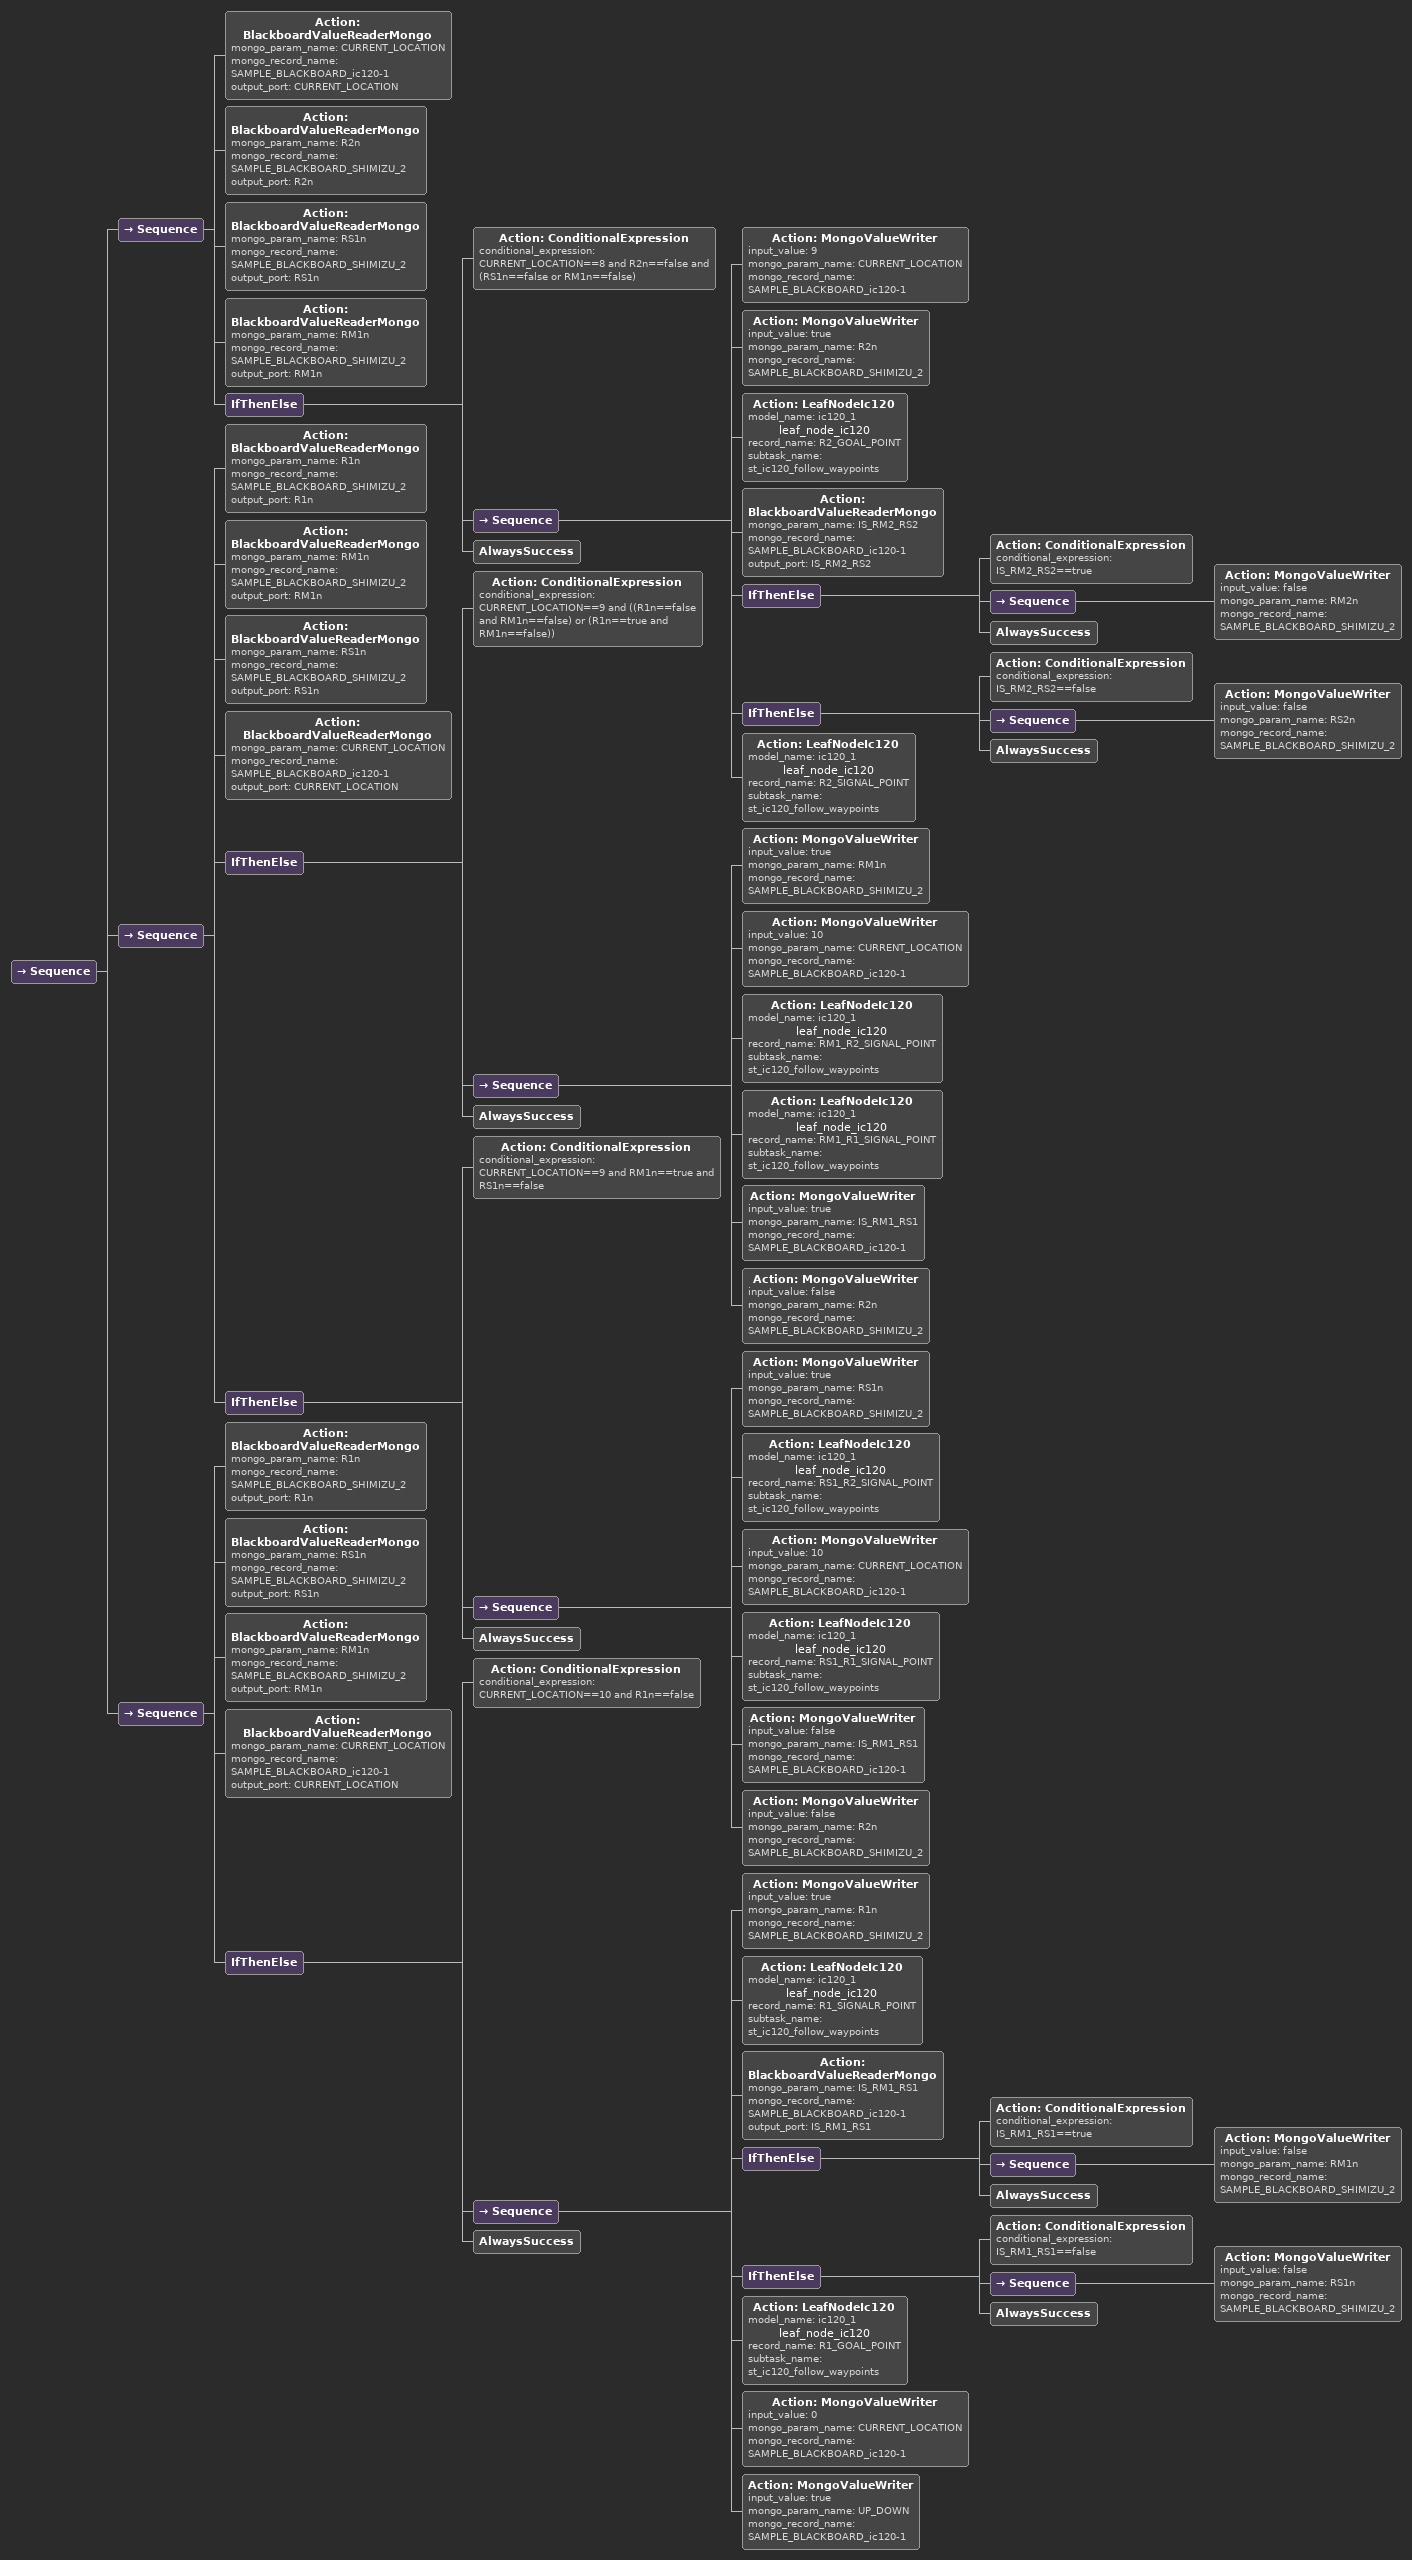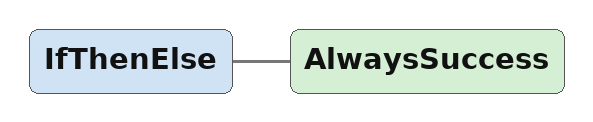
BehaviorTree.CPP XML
<Sequence>
                                        <Sequence>
                                            <Action ID="BlackboardValueReaderMongo" mongo_param_name="CURRENT_LOCATION" mongo_record_name="SAMPLE_BLACKBOARD_ic120-1" output_port="CURRENT_LOCATION"/>
                                            <Action ID="BlackboardValueReaderMongo" mongo_param_name="R2n" mongo_record_name="SAMPLE_BLACKBOARD_SHIMIZU_2" output_port="R2n"/>
                                            <Action ID="BlackboardValueReaderMongo" mongo_param_name="RS1n" mongo_record_name="SAMPLE_BLACKBOARD_SHIMIZU_2" output_port="RS1n"/>
                                            <Action ID="BlackboardValueReaderMongo" mongo_param_name="RM1n" mongo_record_name="SAMPLE_BLACKBOARD_SHIMIZU_2" output_port="RM1n"/>
                                            <IfThenElse>
                                                <Action ID="ConditionalExpression" conditional_expression="CURRENT_LOCATION==8 and R2n==false and 
(RS1n==false or RM1n==false)
"/>
                                                <Sequence>
                                                    <Action ID="MongoValueWriter" input_value="9" mongo_param_name="CURRENT_LOCATION" mongo_record_name="SAMPLE_BLACKBOARD_ic120-1"/>
                                                    <Action ID="MongoValueWriter" input_value="true" mongo_param_name="R2n" mongo_record_name="SAMPLE_BLACKBOARD_SHIMIZU_2"/>
                                                    <Action ID="LeafNodeIc120" model_name="ic120_1" name="leaf_node_ic120" record_name="R2_GOAL_POINT" subtask_name="st_ic120_follow_waypoints"/>
                                                    <Action ID="BlackboardValueReaderMongo" mongo_param_name="IS_RM2_RS2" mongo_record_name="SAMPLE_BLACKBOARD_ic120-1" output_port="IS_RM2_RS2"/>
                                                    <IfThenElse>
                                                        <Action ID="ConditionalExpression" conditional_expression="IS_RM2_RS2==true"/>
                                                        <Sequence>
                                                            <Action ID="MongoValueWriter" input_value="false" mongo_param_name="RM2n" mongo_record_name="SAMPLE_BLACKBOARD_SHIMIZU_2"/>
                                                        </Sequence>
                                                        <AlwaysSuccess/>
                                                    </IfThenElse>
                                                    <IfThenElse>
                                                        <Action ID="ConditionalExpression" conditional_expression="IS_RM2_RS2==false"/>
                                                        <Sequence>
                                                            <Action ID="MongoValueWriter" input_value="false" mongo_param_name="RS2n" mongo_record_name="SAMPLE_BLACKBOARD_SHIMIZU_2"/>
                                                        </Sequence>
                                                        <AlwaysSuccess/>
                                                    </IfThenElse>
                                                    <Action ID="LeafNodeIc120" model_name="ic120_1" name="leaf_node_ic120" record_name="R2_SIGNAL_POINT" subtask_name="st_ic120_follow_waypoints"/>
                                                </Sequence>
                                                <AlwaysSuccess/>
                                            </IfThenElse>
                                        </Sequence>
                                        <Sequence>
                                            <Action ID="BlackboardValueReaderMongo" mongo_param_name="R1n" mongo_record_name="SAMPLE_BLACKBOARD_SHIMIZU_2" output_port="R1n"/>
                                            <Action ID="BlackboardValueReaderMongo" mongo_param_name="RM1n" mongo_record_name="SAMPLE_BLACKBOARD_SHIMIZU_2" output_port="RM1n"/>
                                            <Action ID="BlackboardValueReaderMongo" mongo_param_name="RS1n" mongo_record_name="SAMPLE_BLACKBOARD_SHIMIZU_2" output_port="RS1n"/>
                                            <Action ID="BlackboardValueReaderMongo" mongo_param_name="CURRENT_LOCATION" mongo_record_name="SAMPLE_BLACKBOARD_ic120-1" output_port="CURRENT_LOCATION"/>
                                            <IfThenElse>
                                                <Action ID="ConditionalExpression" conditional_expression="CURRENT_LOCATION==9 and ((R1n==false and RM1n==false) or (R1n==true and RM1n==false))"/>
                                                <Sequence>
                                                    <Action ID="MongoValueWriter" input_value="true" mongo_param_name="RM1n" mongo_record_name="SAMPLE_BLACKBOARD_SHIMIZU_2"/>
                                                    <Action ID="MongoValueWriter" input_value="10" mongo_param_name="CURRENT_LOCATION" mongo_record_name="SAMPLE_BLACKBOARD_ic120-1"/>
                                                    <Action ID="LeafNodeIc120" model_name="ic120_1" name="leaf_node_ic120" record_name="RM1_R2_SIGNAL_POINT" subtask_name="st_ic120_follow_waypoints"/>
                                                    <Action ID="LeafNodeIc120" model_name="ic120_1" name="leaf_node_ic120" record_name="RM1_R1_SIGNAL_POINT" subtask_name="st_ic120_follow_waypoints"/>
                                                    <Action ID="MongoValueWriter" input_value="true" mongo_param_name="IS_RM1_RS1" mongo_record_name="SAMPLE_BLACKBOARD_ic120-1"/>
                                                    <Action ID="MongoValueWriter" input_value="false" mongo_param_name="R2n" mongo_record_name="SAMPLE_BLACKBOARD_SHIMIZU_2"/>
                                                </Sequence>
                                                <AlwaysSuccess/>
                                            </IfThenElse>
                                            <IfThenElse>
                                                <Action ID="ConditionalExpression" conditional_expression="CURRENT_LOCATION==9 and RM1n==true and RS1n==false"/>
                                                <Sequence>
                                                    <Action ID="MongoValueWriter" input_value="true" mongo_param_name="RS1n" mongo_record_name="SAMPLE_BLACKBOARD_SHIMIZU_2"/>
                                                    <Action ID="LeafNodeIc120" model_name="ic120_1" name="leaf_node_ic120" record_name="RS1_R2_SIGNAL_POINT" subtask_name="st_ic120_follow_waypoints"/>
                                                    <Action ID="MongoValueWriter" input_value="10" mongo_param_name="CURRENT_LOCATION" mongo_record_name="SAMPLE_BLACKBOARD_ic120-1"/>
                                                    <Action ID="LeafNodeIc120" model_name="ic120_1" name="leaf_node_ic120" record_name="RS1_R1_SIGNAL_POINT" subtask_name="st_ic120_follow_waypoints"/>
                                                    <Action ID="MongoValueWriter" input_value="false" mongo_param_name="IS_RM1_RS1" mongo_record_name="SAMPLE_BLACKBOARD_ic120-1"/>
                                                    <Action ID="MongoValueWriter" input_value="false" mongo_param_name="R2n" mongo_record_name="SAMPLE_BLACKBOARD_SHIMIZU_2"/>
                                                </Sequence>
                                                <AlwaysSuccess/>
                                            </IfThenElse>
                                        </Sequence>
                                        <Sequence>
                                            <Action ID="BlackboardValueReaderMongo" mongo_param_name="R1n" mongo_record_name="SAMPLE_BLACKBOARD_SHIMIZU_2" output_port="R1n"/>
                                            <Action ID="BlackboardValueReaderMongo" mongo_param_name="RS1n" mongo_record_name="SAMPLE_BLACKBOARD_SHIMIZU_2" output_port="RS1n"/>
                                            <Action ID="BlackboardValueReaderMongo" mongo_param_name="RM1n" mongo_record_name="SAMPLE_BLACKBOARD_SHIMIZU_2" output_port="RM1n"/>
                                            <Action ID="BlackboardValueReaderMongo" mongo_param_name="CURRENT_LOCATION" mongo_record_name="SAMPLE_BLACKBOARD_ic120-1" output_port="CURRENT_LOCATION"/>
                                            <IfThenElse>
                                                <Action ID="ConditionalExpression" conditional_expression="CURRENT_LOCATION==10 and R1n==false"/>
                                                <Sequence>
                                                    <Action ID="MongoValueWriter" input_value="true" mongo_param_name="R1n" mongo_record_name="SAMPLE_BLACKBOARD_SHIMIZU_2"/>
                                                    <Action ID="LeafNodeIc120" model_name="ic120_1" name="leaf_node_ic120" record_name="R1_SIGNALR_POINT" subtask_name="st_ic120_follow_waypoints"/>
                                                    <Action ID="BlackboardValueReaderMongo" mongo_param_name="IS_RM1_RS1" mongo_record_name="SAMPLE_BLACKBOARD_ic120-1" output_port="IS_RM1_RS1"/>
                                                    <IfThenElse>
                                                        <Action ID="ConditionalExpression" conditional_expression="IS_RM1_RS1==true"/>
                                                        <Sequence>
                                                            <Action ID="MongoValueWriter" input_value="false" mongo_param_name="RM1n" mongo_record_name="SAMPLE_BLACKBOARD_SHIMIZU_2"/>
                                                        </Sequence>
                                                        <AlwaysSuccess/>
                                                    </IfThenElse>
                                                    <IfThenElse>
                                                        <Action ID="ConditionalExpression" conditional_expression="IS_RM1_RS1==false"/>
                                                        <Sequence>
                                                            <Action ID="MongoValueWriter" input_value="false" mongo_param_name="RS1n" mongo_record_name="SAMPLE_BLACKBOARD_SHIMIZU_2"/>
                                                        </Sequence>
                                                        <AlwaysSuccess/>
                                                    </IfThenElse>
                                                    <Action ID="LeafNodeIc120" model_name="ic120_1" name="leaf_node_ic120" record_name="R1_GOAL_POINT" subtask_name="st_ic120_follow_waypoints"/>
                                                    <Action ID="MongoValueWriter" input_value="0" mongo_param_name="CURRENT_LOCATION" mongo_record_name="SAMPLE_BLACKBOARD_ic120-1"/>
                                                    <Action ID="MongoValueWriter" input_value="true" mongo_param_name="UP_DOWN" mongo_record_name="SAMPLE_BLACKBOARD_ic120-1"/>
                                                </Sequence>
                                                <AlwaysSuccess/>
                                            </IfThenElse>
                                        </Sequence>
                                    </Sequence>

<IfThenElse>
    <AlwaysSuccess/>
</IfThenElse>
